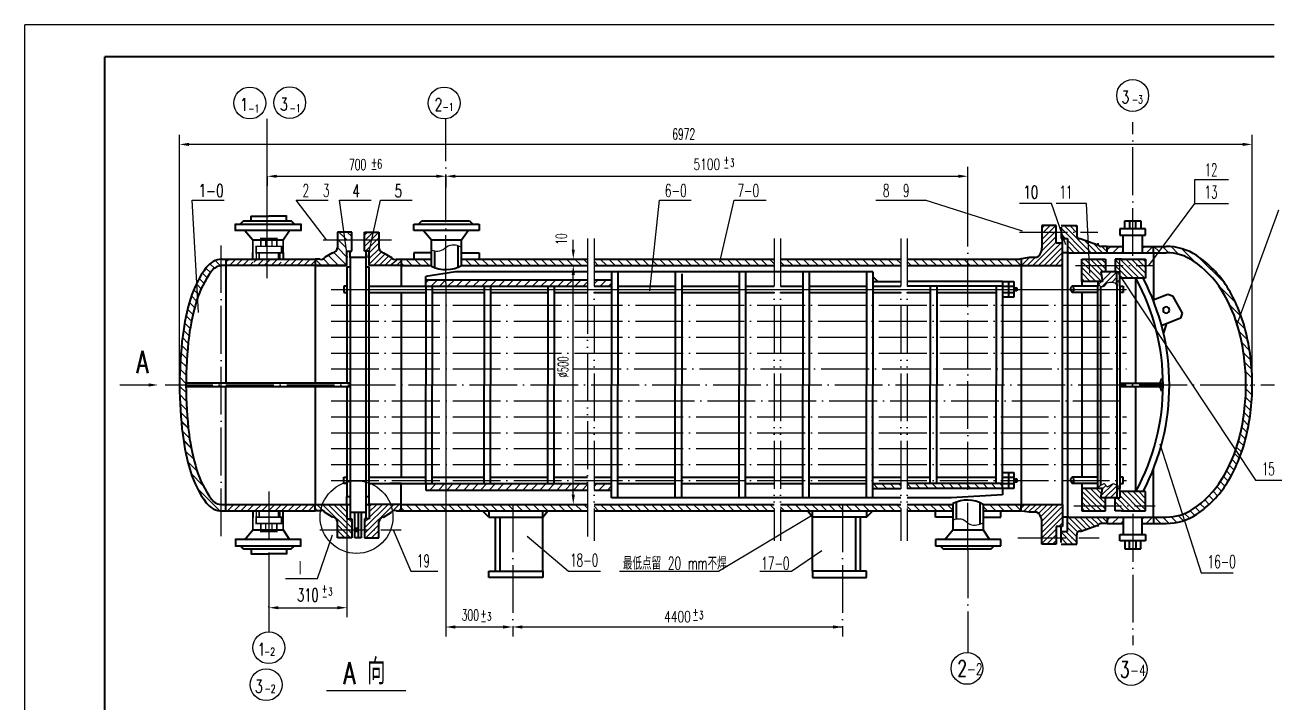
# Model space of a CAD drawing. Extents: x 0 to 2425, y 6 to 1194.
# Drawn here: x 0 to 391.8, y 213.4 to 426 of the extents above; entities that cross this region are included whole.
import ezdxf
from ezdxf.enums import TextEntityAlignment as Align

# ---------------------------------------------------------------- set-up
doc = ezdxf.new("R2010")
doc.units = 0
doc.header["$MEASUREMENT"] = 0
doc.linetypes.add('SDHS', pattern=[21, 15, -2, 0, -2, 0, -2])
doc.linetypes.add('ZHXS', pattern=[19, 15, -2, 0, -2])
doc.layers.get('0').update_dxf_attribs({"linetype": 'CONTINUOUS'})
for name, color, linetype in [('1', 7, 'ZHXS'), ('2', 7, 'SDHS'), ('FRAME', 1, 'CONTINUOUS')]:
    doc.layers.add(name, color=color, linetype=linetype)
doc.styles.add('HZ', font='txt', dxfattribs={"width": 0.65, "bigfont": 'hztxt'})
doc.styles.add('HZ1', font='txt', dxfattribs={"width": 0.6, "bigfont": 'hztxt'})

# ---------------------------------------------------------------- blocks, each defined once
blk = doc.blocks.new('*X0')
at = {"color": 0}
for p, q in [((85, 143.34), (94.16, 152.5)), ((85, 145.1), (92.4, 152.5)), ((86.5, 148.37), (90.63, 152.5)), ((86.5, 150.14), (88.86, 152.5)), ((86.5, 151.91), (87.09, 152.5)), ((93.33, 149.9), (93.62, 150.18)), ((93.82, 150.38), (95.93, 152.5)), ((95.7, 150.5), (96.5, 151.3)), ((85, 146.87), (86.13, 148)), ((85.43, 142), (89.5, 146.07)), ((87.2, 142), (89.5, 144.3)), ((88.97, 142), (89.5, 142.53))]:
    blk.add_line(p, q, dxfattribs=at)
blk = doc.blocks.new('*X1')
at = {"color": 0}
for p, q in [((85, 235.26), (87.74, 238)), ((85, 237.03), (85.97, 238)), ((85, 233.49), (89.5, 237.99)), ((85.28, 232), (89.5, 236.22)), ((86.5, 231.46), (89.5, 234.46)), ((86.5, 229.69), (89.56, 232.75)), ((86.5, 227.92), (90.32, 231.74)), ((87.85, 227.5), (91.53, 231.18)), ((89.61, 227.5), (92.63, 230.52)), ((91.38, 227.5), (93.65, 229.77))]:
    blk.add_line(p, q, dxfattribs=at)
blk = doc.blocks.new('*X2')
at = {"color": 0}
for p, q in [((315, 157.67), (316, 158.67)), ((316.13, 155.26), (319.73, 158.87)), ((316.48, 157.38), (317.55, 158.45)), ((317.13, 154.5), (321.09, 158.46)), ((318.9, 154.5), (321, 156.6)), ((320.67, 154.5), (321, 154.83))]:
    blk.add_line(p, q, dxfattribs=at)
blk = doc.blocks.new('*X3')
at = {"color": 0}
for p, q in [((291, 151.35), (292.15, 152.5)), ((291.72, 150.3), (293.92, 152.5)), ((293.23, 150.04), (295.69, 152.5)), ((294.96, 150), (297.46, 152.5)), ((296.4, 149.67), (299.22, 152.5)), ((297.16, 148.67), (300.99, 152.5)), ((297.49, 147.23), (302.76, 152.5)), ((297.5, 145.47), (304, 151.97)), ((297.5, 143.7), (304, 150.2)), ((297.5, 141.94), (304, 148.44)), ((302.83, 145.5), (304, 146.67)), ((297.5, 140.17), (302, 144.67)), ((299.1, 140), (302, 142.9)), ((300.87, 140), (302, 141.13))]:
    blk.add_line(p, q, dxfattribs=at)
blk = doc.blocks.new('*X4')
at = {"color": 0}
for p, q in [((311.2, 231.5), (303.5, 239.2)), ((312.97, 231.5), (304.47, 240)), ((308.5, 237.74), (306.24, 240)), ((308.5, 239.51), (308.01, 240)), ((304.94, 236), (303.5, 237.44)), ((309.44, 231.5), (305.5, 235.44)), ((314.74, 231.5), (310.66, 235.58)), ((307.67, 231.5), (305.5, 233.67)), ((305.9, 231.5), (305.5, 231.9)), ((316.51, 231.5), (313.44, 234.57)), ((318, 231.78), (316.28, 233.5))]:
    blk.add_line(p, q, dxfattribs=at)
blk = doc.blocks.new('*X5')
at = {"color": 0}
for p, q in [((297.5, 235.63), (301.87, 240)), ((297.5, 237.4), (300.1, 240)), ((297.5, 239.16), (298.34, 240)), ((297.37, 231.96), (302, 236.59)), ((297.5, 233.86), (302, 238.36)), ((294.68, 227.5), (302, 234.82)), ((296.44, 227.5), (303.44, 234.5)), ((298.21, 227.5), (304, 233.29)), ((299.98, 227.5), (304, 231.52)), ((291, 229.13), (291.55, 229.67)), ((291.14, 227.5), (293.64, 230)), ((292.91, 227.5), (295.41, 230)), ((301.75, 227.5), (304, 229.75)), ((303.51, 227.5), (304, 227.99))]:
    blk.add_line(p, q, dxfattribs=at)
blk = doc.blocks.new('*X8')
at = {"color": 0}
for p, q in [((298.06, 280), (296.56, 281.5)), ((300.71, 280), (299.21, 281.5)), ((303.36, 280), (301.86, 281.5)), ((305.22, 280.8), (304.51, 281.5)), ((308.67, 280), (307.22, 281.45)), ((311.32, 280), (309.82, 281.5)), ((313.97, 280), (312.47, 281.5)), ((316.62, 280), (315.12, 281.5)), ((319.27, 280), (317.77, 281.5)), ((321.92, 280), (320.42, 281.5)), ((324.58, 280), (323.08, 281.5)), ((327.23, 280), (325.73, 281.5)), ((329.88, 280), (328.38, 281.5)), ((332.53, 280), (331.03, 281.5)), ((335.18, 280), (333.68, 281.5)), ((337.15, 280.68), (336.33, 281.5))]:
    blk.add_line(p, q, dxfattribs=at)
blk = doc.blocks.new('*X9')
at = {"color": 0}
for p, q in [((156.25, 344.52), (157.23, 345.5)), ((157.88, 343.5), (159.88, 345.5)), ((160.54, 343.5), (162.54, 345.5)), ((163.19, 343.5), (165.19, 345.5)), ((165.84, 343.5), (167.84, 345.5)), ((168.49, 343.5), (170.49, 345.5)), ((171.14, 343.5), (173.14, 345.5)), ((173.79, 343.5), (175.79, 345.5)), ((176.45, 343.5), (178.45, 345.5)), ((179.1, 343.5), (181.1, 345.5)), ((181.75, 343.5), (183.75, 345.5)), ((184.4, 343.5), (186.4, 345.5)), ((187.05, 343.5), (189.05, 345.5)), ((189.7, 343.5), (191.7, 345.5)), ((192.36, 343.5), (194.36, 345.5)), ((195.01, 343.5), (197.01, 345.5)), ((197.66, 343.5), (199.66, 345.5)), ((200.31, 343.5), (202.31, 345.5)), ((202.96, 343.5), (204.96, 345.5)), ((205.61, 343.5), (207, 344.89)), ((209, 344.23), (210.27, 345.5)), ((210.92, 343.5), (212.92, 345.5)), ((213.57, 343.5), (214.5, 344.43)), ((156.25, 280.88), (156.87, 281.5)), ((157.52, 279.5), (159.52, 281.5)), ((160.18, 279.5), (162.18, 281.5)), ((162.83, 279.5), (164.83, 281.5)), ((165.48, 279.5), (167.48, 281.5)), ((168.13, 279.5), (170.13, 281.5)), ((170.78, 279.5), (172.78, 281.5)), ((173.43, 279.5), (175.43, 281.5)), ((176.09, 279.5), (178.09, 281.5)), ((178.74, 279.5), (180.74, 281.5)), ((181.39, 279.5), (183.39, 281.5)), ((184.04, 279.5), (186.04, 281.5)), ((186.69, 279.5), (188.69, 281.5)), ((189.34, 279.5), (191.34, 281.5)), ((192, 279.5), (194, 281.5)), ((194.65, 279.5), (196.65, 281.5)), ((197.3, 279.5), (199.3, 281.5)), ((199.95, 279.5), (201.95, 281.5)), ((202.6, 279.5), (204.6, 281.5)), ((205.25, 279.5), (207, 281.25)), ((209, 280.59), (209.91, 281.5)), ((210.56, 279.5), (212.56, 281.5)), ((213.21, 279.5), (214.5, 280.79))]:
    blk.add_line(p, q, dxfattribs=at)
blk = doc.blocks.new('*X19')
at = {"color": 0}
for p, q in [((98.28, 352.5), (98, 352.78)), ((100.29, 353.14), (98.43, 355)), ((100.93, 352.5), (100.29, 353.14)), ((102.5, 353.58), (101.08, 355)), ((101, 347.13), (98, 350.13)), ((100.73, 350.05), (98.28, 352.5)), ((59.43, 343.62), (58, 345.05)), ((61.32, 344.38), (59.69, 346.01)), ((93.02, 344.5), (91.02, 346.5)), ((95.67, 344.5), (93.61, 346.56)), ((98.33, 344.5), (95.2, 347.63)), ((100.98, 344.5), (96.88, 348.6)), ((57.1, 340.65), (55.65, 342.1)), ((58.16, 342.24), (56.72, 343.68)), ((53.98, 338.47), (53.75, 338.69)), ((55.26, 337.19), (53.98, 338.47)), ((56.13, 338.96), (54.66, 340.44)), ((53.81, 333.33), (52.22, 334.92)), ((54.14, 335.66), (52.94, 336.86)), ((54.48, 335.31), (54.14, 335.66)), ((52.69, 329.15), (51.03, 330.8)), ((53.22, 331.27), (51.6, 332.89)), ((51.81, 324.72), (50.09, 326.45)), ((52.22, 326.97), (50.53, 328.66)), ((51.2, 320.03), (49.39, 321.84)), ((51.48, 322.4), (49.71, 324.18)), ((50.97, 317.61), (49.13, 319.45)), ((50.63, 312.64), (48.73, 314.54)), ((50.78, 315.15), (48.91, 317.02)), ((50.54, 310.08), (48.6, 312.02)), ((50.5, 307.47), (48.53, 309.45)), ((51.24, 293.48), (49, 295.71)), ((52.14, 287.27), (49.7, 289.71))]:
    blk.add_line(p, q, dxfattribs=at)
blk = doc.blocks.new('*X20')
at = {"color": 0}
for p, q in [((63, 351.5), (64, 352.5)), ((64.12, 350.5), (66.12, 352.5)), ((66.24, 350.5), (68.24, 352.5)), ((68.36, 350.5), (70.36, 352.5)), ((70.49, 350.5), (71.5, 351.51))]:
    blk.add_line(p, q, dxfattribs=at)

msp = doc.modelspace()

# ---------------------------------------------------------------- hatches: boundary and pattern name
h = msp.add_hatch()
h.set_pattern_fill('ANSI31', color=256, scale=15, style=0)
h.paths.add_polyline_path([(344.5, 356.5), (339.5, 356.5), (339.5, 354.5), (344.5, 354.5)])
h.paths.add_polyline_path([(354, 356.5), (350.5, 356.5), (350.5, 354.5), (354, 354.5)])
h = msp.add_hatch()
h.set_pattern_fill('ANSI31', color=256, scale=15, angle=90, style=0)
h.paths.add_polyline_path([(356.96154, 356.5), (354, 356.5), (354, 354.5), (355.47436, 354.5)])
h = msp.add_hatch()
h.set_pattern_fill('ANSI31', color=256, scale=15, angle=90, style=0)
h.paths.add_polyline_path([(127.48223, 352.5), (118, 352.5), (118, 350.5), (127.48223, 350.5)])
h.paths.add_polyline_path([(176.5, 352.5), (136.98223, 352.5), (136.98223, 350.5), (176.5, 350.5)])
h = msp.add_hatch()
h.set_pattern_fill('ANSI31', color=256, scale=15, angle=90, style=0)
h.paths.add_polyline_path([(197.05263, 352.5), (178.5, 352.5), (178.5, 350.5), (196.84211, 350.5)])
h = msp.add_hatch()
h.set_pattern_fill('ANSI31', color=256, scale=15, angle=90, style=0)
h.paths.add_polyline_path([(197.05263, 352.5), (196.84211, 350.5), (235, 350.5), (235, 352.5)])
h = msp.add_hatch()
h.set_pattern_fill('ANSI31', color=256, scale=15, angle=90, style=0)
h.paths.add_polyline_path([(274.71802, 352.5), (237, 352.5), (237, 350.5), (274.71802, 350.5)])
h = msp.add_hatch()
h.set_pattern_fill('ANSI31', color=256, scale=15, angle=90, style=0)
h.paths.add_polyline_path([(295.75, 352.5), (276.71802, 352.5), (276.71802, 350.5), (295.75, 350.5)])
h = msp.add_hatch()
h.set_pattern_fill('ANSI31', color=256, scale=15, angle=90, style=0)
h.paths.add_polyline_path([(312.5, 352.58333), (312, 352.5), (295.75, 352.5), (295.75, 350.5), (312.5, 350.5)])
h = msp.add_hatch()
h.set_pattern_fill('ANSI31', color=256, scale=15, angle=90, style=0)
h.paths.add_polyline_path([(377.09188, 282.24086, 0.047620313), (381.14644, 290.41778), (379.77405, 292.4925, -0.055507258), (375.3926, 283.29558, -0.107114655), (366.46029, 274.06373, -0.061885998), (363.10063, 272.37882), (363.71214, 270.47373, 0.062778368), (367.57047, 272.40015, 0.107114655)])
h.paths.add_polyline_path([(385, 313), (383, 313, -0.062995123), (380.86316, 296.10692, -0.020513963), (379.77405, 292.4925), (381.14644, 290.41778, 0.028384696), (382.80016, 295.60892, 0.062995123)])
h = msp.add_hatch()
h.set_pattern_fill('ANSI31', color=256, scale=15, angle=90, style=0)
h.paths.add_polyline_path([(132, 275.5), (118, 275.5), (118, 273.5), (132, 273.5)])
h.paths.add_polyline_path([(153, 275.5), (132, 275.5), (132, 273.5), (153, 273.5)])
h.paths.add_polyline_path([(176.5, 275.5), (153, 275.5), (153, 273.5), (176.5, 273.5)])
h = msp.add_hatch()
h.set_pattern_fill('ANSI31', color=256, scale=15, angle=90, style=0)
h.paths.add_polyline_path([(235, 275.5), (221, 275.5), (178.5, 275.5), (178.5, 273.5), (221, 273.5), (235, 273.5)])
h = msp.add_hatch()
h.set_pattern_fill('ANSI31', color=256, scale=15, angle=90, style=0)
h.paths.add_polyline_path([(256.5, 275.5), (237, 275.5), (237, 273.5), (256.5, 273.5)])
h.paths.add_polyline_path([(274.71802, 275.5), (256.5, 275.5), (256.5, 273.5), (274.71802, 273.5)])
h = msp.add_hatch()
h.set_pattern_fill('ANSI31', color=256, scale=15, angle=90, style=0)
h.paths.add_polyline_path([(291.07743, 275.5), (276.71802, 275.5), (276.71802, 273.5), (291.07743, 273.5)])
h.paths.add_polyline_path([(312.5, 275.5), (300.57743, 275.5), (300.57743, 273.5), (312.5, 273.5)])
h = msp.add_hatch()
h.set_pattern_fill('ANSI31', color=256, scale=15, style=0)
h.paths.add_polyline_path([(344.5, 271.5), (339.5, 271.5), (339.5, 269.5), (344.5, 269.5)])
h.paths.add_polyline_path([(354, 271.5), (350.5, 271.5), (350.5, 269.5), (354, 269.5)])
h = msp.add_hatch()
h.set_pattern_fill('ANSI31', color=256, scale=15, angle=90, style=0)
h.paths.add_polyline_path([(363.71214, 270.47373), (363.10063, 272.37882, -0.085518249), (358, 271.5), (354, 271.5), (354, 269.5), (358, 269.5, 0.0846229)])

# ---------------------------------------------------------------- linework, layer by layer
for p, q in [((0, 6), (0, 426)), ((391.8173, 426), (0, 426)), ((76, 346.5), (76, 396.5)), ((48.5, 382), (48.5, 391.5)), ((382, 388.5), (51.5, 388.5)), ((385, 349.5), (385, 391.5)), ((48.5, 313), (48.5, 382)), ((295.75, 365.5), (295.75, 381.5)), ((76, 378.5), (76, 375.5)), ((79, 378.5), (129, 378.5)), ((132, 379), (132, 375.5)), ((132, 378.5), (132, 375.5)), ((132, 378), (132, 375)), ((135, 378.5), (292.75, 378.5)), ((367, 370), (367, 377.5)), ((367, 377.5), (377.5, 377.5)), ((54.47416, 335.71642), (52.46634, 371)), ((52.46634, 371), (62.46634, 371)), ((94.63055, 358.5), (85.09341, 371)), ((85.09341, 371), (95.09341, 371)), ((101.15597, 353), (98.63055, 371)), ((98.63055, 371), (108.63055, 371)), ((107.5, 353), (111.5, 371)), ((111.5, 371), (121.5, 371)), ((196, 342.5), (199, 371)), ((199, 371), (209, 371)), ((218, 351.5), (222.5, 371)), ((222.5, 371), (232.5, 371)), ((266.88036, 371), (282.48994, 371)), ((312.92812, 361.25), (282.41454, 371)), ((322, 370), (312, 370)), ((326.5, 357), (322, 370)), ((333, 370), (323.5, 370)), ((334, 348.12775), (333, 370)), ((352.5, 350.5), (367, 370)), ((367, 370), (377.5, 370)), ((380.31811, 332.41839), (393.31811, 367.95166)), ((93.5, 358.5), (115, 358.5)), ((172, 355.5), (172, 358.5)), ((358.81582, 354.47815), (356.79397, 356.5)), ((361.97239, 353.97323), (359.51205, 356.43357)), ((367.09945, 351.49782), (362.77033, 355.82693)), ((376.35247, 344.89644), (367.81147, 353.43744)), ((114.5, 350.5), (117, 352.5)), ((116.5, 350.5), (118, 352)), ((173, 350.5), (169, 350.5)), ((172, 352.5), (175, 352.5)), ((172, 350.5), (175, 350.5)), ((331.5, 352.5), (331.5, 345.5)), ((343.5, 346.5), (343.5, 352.5)), ((351.5, 352.5), (351.5, 346.5)), ((385, 313), (385, 349.5)), ((132, 345), (132, 234)), ((172, 278.5), (172, 347.5)), ((176.5, 346), (176.5, 344)), ((178.5, 346), (178.5, 344)), ((274.71802, 345.5), (274.71802, 344)), ((276.71802, 345.5), (276.71802, 344)), ((338, 345.5), (337.5, 348.5)), ((338, 345.5), (337.5, 348.5)), ((342.5, 348.5), (342.5, 344.5)), ((342.97233, 348.12775), (385.97302, 283.12115)), ((96, 343), (345.5, 343)), ((125.74939, 344), (176.5, 344)), ((379.76488, 338.83239), (374.41285, 344.18442)), ((381.59978, 334.34583), (377.94676, 337.99886)), ((382.76432, 330.52965), (379.76745, 333.52651)), ((383.56703, 327.07528), (380.90233, 329.73999)), ((384.15423, 323.83644), (381.68179, 326.30887)), ((384.56613, 320.77288), (382.24487, 323.09415)), ((384.83096, 317.85641), (382.63216, 320.0552)), ((384.96943, 315.06629), (382.87212, 317.16359)), ((29.73505, 312.98195), (38.75536, 312.98195)), ((356, 294.5), (369, 254)), ((385.97302, 283.12115), (395.97302, 283.12115)), ((176.5, 282), (125.5, 282)), ((176.5, 282), (176.5, 280)), ((178.5, 282), (178.5, 280)), ((184, 282), (184, 280)), ((274.71802, 282), (274.71802, 280.5)), ((276.71802, 282), (276.71802, 280.5)), ((306.64998, 282), (306.64998, 280.5)), ((331.5, 273.5), (331.5, 280.5)), ((336.5, 281), (338.5, 282)), ((338.5, 282), (339.5, 281)), ((339.5, 281), (341.5, 282)), ((341.5, 282), (343.5, 281)), ((351.5, 279.5), (351.5, 273.5)), ((63, 275.5), (63, 273.5)), ((91, 273.5), (91, 275.5)), ((91, 275.5), (101, 275.5)), ((91, 273.5), (91, 275.5)), ((91, 273.5), (91, 275.5)), ((101, 275.2747), (101, 240.05082)), ((172, 275.5), (175, 275.5)), ((337.5, 277.5), (342.5, 277.5)), ((337.5, 277.5), (339, 277.5)), ((339, 277.5), (339, 273.5)), ((217.57042, 254.5), (246.72291, 272.04547)), ((115.5, 267.5), (121, 254.5)), ((91.76799, 252.22735), (96.43932, 265.88201)), ((157.5, 265.5), (170.5, 254.5)), ((76.5, 260), (76.5, 235.77611)), ((240.5, 254.5), (250, 261)), ((81.76799, 252.22735), (91.76799, 252.22735)), ((121, 254.5), (129.5, 254.5)), ((170.5, 254.5), (180.5, 254.5)), ((186.48831, 254.5), (217.57042, 254.5)), ((230.5, 254.5), (240.5, 254.5)), ((369, 254), (379, 254)), ((79.5, 243.05082), (98, 243.05082)), ((135, 237), (150, 237)), ((153, 237), (153, 234)), ((153, 237), (153, 234)), ((156, 237), (256.5, 237)), ((256.5, 237), (256.5, 234))]:
    msp.add_line(p, q)
at = {"color": 0}
for p, q in [((81.09232, 350.5), (83.09232, 352.5)), ((83.21364, 350.5), (85.21364, 352.5)), ((85.33496, 350.5), (87.33496, 352.5)), ((87.45628, 350.5), (89.45628, 352.5)), ((89.5776, 350.5), (91, 351.9224)), ((337.46622, 345.7027), (331.5, 351.66892)), ((335.90115, 345.5), (331.5, 349.90115)), ((337.71266, 347.22403), (332.43669, 352.5)), ((338.20445, 348.5), (334.20445, 352.5)), ((339, 349.47222), (335.97222, 352.5)), ((339, 351.23999), (337.73999, 352.5)), ((347.77552, 346.5), (342, 352.27552)), ((346.00776, 346.5), (342, 350.50776)), ((349.54329, 346.5), (343.54329, 352.5)), ((351.31106, 346.5), (345.31106, 352.5)), ((351.5, 348.07882), (347.07882, 352.5)), ((351.5, 349.84659), (348.84659, 352.5)), ((351.5, 351.61436), (350.61436, 352.5)), ((334.13339, 345.5), (331.5, 348.13339)), ((332.36562, 345.5), (331.5, 346.36562)), ((336.7359, 344.54425), (340.69165, 348.5)), ((336.9611, 344.76945), (337.69165, 345.5)), ((337.85794, 343.89853), (342.45942, 348.5)), ((341.00861, 345.28143), (342.5, 346.77282)), ((342.23971, 344.74476), (342.5, 345.00505)), ((344.23999, 346.5), (343.5, 347.23999)), ((50.52139, 310.62715), (48.5003, 312.64824)), ((50.60274, 307.89415), (48.53503, 309.96186)), ((50.74908, 305.09616), (48.63027, 307.21496)), ((50.96554, 302.22805), (48.79048, 304.40311)), ((51.25809, 299.28385), (49.02076, 301.52118)), ((51.64041, 296.24988), (49.32707, 298.56321)), ((52.18561, 293.05303), (49.72863, 295.51001)), ((52.94573, 289.64126), (50.29831, 292.28867)), ((53.98484, 285.95049), (51.08198, 288.85336)), ((55.83845, 281.44523), (52.14604, 285.13765)), ((61.16603, 273.466), (54.01715, 280.61488)), ((337.69048, 273.5), (331.5, 279.69048)), ((339, 273.95824), (332.45824, 280.5)), ((339, 275.72601), (334.22601, 280.5)), ((337.7134, 278.78038), (335.99378, 280.5)), ((348.29708, 273.5), (343.5, 278.29708)), ((350.06484, 273.5), (344.06484, 279.5)), ((351.5, 273.83261), (345.83261, 279.5)), ((351.5, 275.60038), (347.60038, 279.5)), ((351.5, 277.36815), (349.36815, 279.5)), ((63, 275.13203), (63.36797, 275.5)), ((63.48929, 273.5), (65.48929, 275.5)), ((65.61061, 273.5), (67.61061, 275.5)), ((67.73193, 273.5), (69.73193, 275.5)), ((69.85325, 273.5), (71.5, 275.14675)), ((72.1475, 273.5), (74.1475, 275.5)), ((74.26882, 273.5), (76.26882, 275.5)), ((76.39014, 273.5), (78.39014, 275.5)), ((78.51146, 273.5), (80.51146, 275.5)), ((80.45985, 273.5), (82.45985, 275.5)), ((82.58117, 273.5), (84.58117, 275.5)), ((84.70249, 273.5), (86.70249, 275.5)), ((86.82381, 273.5), (88.82381, 275.5)), ((88.94513, 273.5), (90.94513, 275.5)), ((335.92271, 273.5), (331.5, 277.92271)), ((334.15494, 273.5), (331.5, 276.15494)), ((332.38717, 273.5), (331.5, 274.38717)), ((339, 277.49378), (338.99378, 277.5)), ((344.76154, 273.5), (342, 276.26154)), ((346.52931, 273.5), (342.52931, 277.5)), ((331.59848, 267.21763), (327.31611, 271.5)), ((332.89484, 267.68903), (329.08387, 271.5)), ((334.1912, 268.16044), (330.85164, 271.5)), ((335.48757, 268.63184), (332.61941, 271.5)), ((336.73873, 269.14844), (334.38717, 271.5)), ((338.15494, 269.5), (336.15494, 271.5)), ((339.5, 269.92271), (337.92271, 271.5)), ((328.74504, 263), (325, 266.74504)), ((330, 263.51281), (326.51281, 267)), ((330.21568, 266.83266), (327, 270.04834)), ((330, 265.28057), (327, 268.28057)), ((326.97727, 263), (325, 264.97727))]:
    msp.add_line(p, q, dxfattribs=at)
for points in [[(127.48223, 355.46449, 0.013502435), (127.77717, 355.32855, 0.108651217), (129.5, 355, 0.192836197), (131.70706, 355.95666, -0.183511512), (134, 357, -0.106097572), (135.98148, 356.70586, -0.042185257), (136.98223, 356.23094)], [(336.5, 345, 0.198912367), (337.32878, 344.04441, 0.21615011), (338.5, 344, 0.184646572), (338.97198, 344.44238, -0.153976603), (339.5, 345, -0.169664142), (341.07296, 345.27159, -0.166781898), (342.5, 344.5)], [(291.07743, 270.53551, -0.013502435), (291.37237, 270.67145, -0.108651217), (293.0952, 271, -0.192836197), (295.30226, 270.04334, 0.183511512), (297.5952, 269, 0.106097572), (299.57668, 269.29414, 0.042185257), (300.57743, 269.76906)]]:
    msp.add_lwpolyline(points, format="xyb")
at = {"const_width": 0.5}
msp.add_lwpolyline([(94.5, 217), (119.5, 217)], dxfattribs=at)
for centre, radius in [((347.47916, 403.86439), 5), ((70.528, 401.5), 5), ((83.03847, 401.61909), 5), ((131.5, 401.5), 5), ((104, 271.5), 11.41271), ((76.5, 230.5), 5), ((295.5, 224), 5), ((346.97877, 223.65323), 5), ((75.65942, 218.88134), 5)]:
    msp.add_circle(centre, radius)
for points in [[(51.5, 388), (51.5, 389), (48.5, 388.5)], [(382, 388), (382, 389), (385, 388.5)], [(79, 378), (79, 379), (76, 378.5)], [(129, 378), (129, 379), (132, 378.5)], [(135, 378), (135, 379), (132, 378.5)], [(292.75, 378), (292.75, 379), (295.75, 378.5)], [(172.5, 355.5), (171.5, 355.5), (172, 352.5)], [(172.5, 347.5), (171.5, 347.5), (172, 350.5)], [(172.5, 347.5), (171.5, 347.5), (172, 350.5)], [(38.78102, 312.48195), (38.78102, 313.48195), (41.78102, 312.98195)], [(172.5, 278.5), (171.5, 278.5), (172, 275.5)], [(79.5, 243.55082), (79.5, 242.55082), (76.5, 243.05082)], [(98, 243.55082), (98, 242.55082), (101, 243.05082)], [(135, 236.5), (135, 237.5), (132, 237)], [(150, 236.5), (150, 237.5), (153, 237)], [(156, 236.5), (156, 237.5), (153, 237)], [(253.5, 236.5), (253.5, 237.5), (256.5, 237)]]:
    msp.add_solid(points)
at = {"layer": '1'}
for p, q in [((132, 345), (132, 396.52506)), ((347.5, 353.5), (347.5, 395.50723)), ((295.75, 261), (295.75, 366.5)), ((312, 361), (336.5, 361)), ((61.5, 265.5), (61.5, 356.77296)), ((329.5, 350.5), (354, 350.5)), ((96, 338), (345.5, 338)), ((96, 333), (345.5, 333)), ((96, 328), (345.5, 328)), ((96, 323), (345.5, 323)), ((96, 318), (166, 318)), ((172, 318), (196, 318)), ((192.5, 318), (345.5, 318)), ((43.92881, 313), (391.9713, 313)), ((96, 308), (196, 308)), ((195, 308), (345.5, 308)), ((96, 303), (345.5, 303)), ((96, 298), (345.5, 298)), ((96, 293), (345.5, 293)), ((96, 288), (345.5, 288)), ((96, 283), (345.5, 283)), ((76.5, 279.5), (76.5, 235.5)), ((153, 275.5), (153, 234)), ((256.5, 275.5), (256.5, 234)), ((329, 275), (354.5, 275)), ((347.5, 272.5), (347.5, 231.33315)), ((92.5, 267.5), (118, 267.5)), ((311.5, 265), (337, 265)), ((295.75, 261), (295.75, 228.99375))]:
    msp.add_line(p, q, dxfattribs=at)
at = {"layer": '2'}
for p, q in [((176.5, 359), (176.5, 344)), ((178.5, 359), (178.5, 264)), ((235, 359), (235, 264)), ((237, 359), (237, 264)), ((274.71802, 359), (274.71802, 264)), ((276.71802, 359), (276.71802, 264)), ((176.5, 344), (176.5, 264))]:
    msp.add_line(p, q, dxfattribs=at)
at = {"layer": 'FRAME', "lineweight": 40}
for p, q in [((25, 16), (25, 416)), ((391.8173, 416), (25, 416)), ((67.5, 363.5), (68.5, 364.5)), ((68.5, 364.5), (83.5, 364.5)), ((71, 366), (76.5, 366)), ((71, 364.5), (71, 366)), ((82, 366), (76.5, 366)), ((82, 364.5), (82, 366)), ((83.5, 364.5), (84.5, 363.5)), ((123.48223, 363.5), (124.48223, 364.5)), ((124.48223, 364.5), (139.48223, 364.5)), ((139.48223, 364.5), (140.48223, 363.5)), ((345, 362), (345, 364.5)), ((345, 364.5), (350, 364.5)), ((346.5, 364.5), (346.5, 362)), ((348.5, 362), (348.5, 364.5)), ((350, 364.5), (350, 362)), ((66, 363.5), (86.5, 363.5)), ((66, 361.5), (66, 363.5)), ((69, 361.5), (66, 361.5)), ((83, 361.5), (69, 361.5)), ((69, 361.5), (71.5, 358.5)), ((81, 358.5), (83, 361.5)), ((86.5, 361.5), (82.5, 361.5)), ((86.5, 363.5), (86.5, 361.5)), ((102.5, 361), (98, 361)), ((98, 361), (98, 356)), ((102.5, 355), (102.5, 361)), ((106.5, 355), (106.5, 361)), ((106.5, 361), (111, 361)), ((111, 361), (111, 356)), ((121.98223, 361.5), (121.98223, 363.5)), ((121.98223, 363.5), (142.48223, 363.5)), ((124.98223, 361.5), (121.98223, 361.5)), ((138.98223, 361.5), (124.98223, 361.5)), ((124.98223, 361.5), (127.48223, 358.5)), ((136.98223, 358.5), (138.98223, 361.5)), ((142.48223, 361.5), (138.48223, 361.5)), ((142.48223, 363.5), (142.48223, 361.5)), ((323.5, 363), (319, 363)), ((319, 363), (319, 356)), ((323.5, 357.5), (323.5, 363)), ((325, 363), (330, 363)), ((325, 362.5), (325, 359)), ((330, 363), (330, 360)), ((351.5, 362), (343.5, 362)), ((343.5, 362), (343.5, 360)), ((351.5, 360), (351.5, 362)), ((71.5, 358.5), (81, 358.5)), ((127.48223, 350.25727), (127.48223, 358.5)), ((127.48223, 358.5), (136.98223, 358.5)), ((135.90974, 349.97457), (135.90974, 356.73211)), ((136.98223, 350.5081), (136.98223, 358.5)), ((136.98223, 358.5), (136.98223, 358.5)), ((325.5, 357.5), (323.5, 357.5)), ((325, 359), (327, 359)), ((325.5, 357.5), (325.5, 359)), ((325.5, 350.5), (325.5, 357.5)), ((327, 359), (327, 354.5)), ((331, 359), (336.5, 357)), ((343.5, 360), (344.5, 360)), ((344.5, 354.5), (344.5, 360)), ((344.5, 360), (350.5, 360)), ((350.5, 360), (350.5, 354.5)), ((350.5, 360), (351.5, 360)), ((71.42443, 352.57793), (71.42443, 354.61138)), ((81.02601, 354.61138), (81.02601, 352.35199)), ((96.5, 354.5), (94, 353)), ((101, 350.5), (101, 355)), ((101, 355), (102.5, 355)), ((102, 353), (102, 355)), ((102, 353), (102, 273)), ((107, 353), (102, 353)), ((108, 355), (106.5, 355)), ((107, 352.5), (107, 355)), ((107, 273), (107, 353)), ((108, 350.5), (108, 355)), ((112.5, 354.5), (115, 353)), ((127.48223, 354.5), (122, 354.5)), ((122, 354.5), (122, 352.5)), ((128.55473, 349.79082), (128.55473, 355.08383)), ((136.98223, 354.5), (142.5, 354.5)), ((142.5, 354.5), (142.5, 352.5)), ((315, 353), (312, 352.5)), ((317.5, 353), (315, 353)), ((327.5, 354.5), (325.5, 354.5)), ((327, 354.5), (327, 288)), ((327, 354.5), (339.5, 354.5)), ((339.5, 356.5), (337.5, 356.5)), ((339.5, 356.5), (344.5, 356.5)), ((339.5, 354.5), (339.5, 356.5)), ((339.5, 354.5), (354, 354.5)), ((350.5, 356.5), (354, 356.5)), ((354, 356.5), (358, 356.5)), ((354, 354.5), (354, 356.5)), ((354, 354.5), (354, 339.41301)), ((354, 354.5), (358, 354.5)), ((61.7764, 352.5), (76, 352.5)), ((91.04367, 350.5), (61.7764, 350.5)), ((63, 352.5), (63, 313.5)), ((76, 352.5), (91, 352.5)), ((91, 352.5), (91, 350.5)), ((92.5, 352.5), (91, 352.5)), ((101, 350.5), (91, 350.5)), ((91, 350.5), (91, 313.5)), ((91, 350.5), (101, 350.5)), ((102, 350), (101, 350)), ((101, 350), (101, 313.5)), ((108, 350), (107, 350)), ((118, 350.5), (108, 350.5)), ((108, 278), (108, 350)), ((116.5, 352.5), (118, 352.5)), ((118, 352.5), (127.48223, 352.5)), ((118, 352.5), (118, 350.5)), ((118, 350.5), (118, 344)), ((118, 350.5), (127.48223, 350.5)), ((136.98223, 352.5), (176.5, 352.5)), ((136.98223, 350.5), (176.5, 350.5)), ((178.5, 352.5), (235, 352.5)), ((178.5, 350.5), (235, 350.5)), ((237, 352.5), (274.71802, 352.5)), ((237, 350.5), (274.71802, 350.5)), ((276.71802, 352.5), (312, 352.5)), ((276.71802, 350.5), (312.5, 350.5)), ((312.5, 352.58333), (312.5, 350.5)), ((312.5, 350.5), (312.5, 343)), ((312.5, 350.5), (325.5, 350.5)), ((325.5, 288), (325.5, 350.5)), ((331.5, 345.5), (331.5, 352.5)), ((331.5, 352.5), (339, 352.5)), ((339, 352.5), (339, 348.5)), ((344, 352.5), (342, 352.5)), ((342, 352.5), (342, 348.5)), ((342, 352.5), (351.5, 352.5)), ((351.5, 352.5), (351.5, 346.5)), ((135, 348.5), (125.74939, 347.03938)), ((125.74939, 346), (125.74939, 347.03938)), ((125.74939, 344), (125.74939, 346)), ((125.74939, 346), (176.5, 346)), ((176.5, 348.5), (135, 348.5)), ((266, 348.5), (178.5, 348.5)), ((178.5, 346), (184, 346)), ((184, 348.5), (184, 313)), ((186, 348.5), (186, 313)), ((204, 348.5), (204, 313)), ((206, 347.84319), (206, 313)), ((224, 348.5), (224, 313)), ((226, 348.5), (226, 313)), ((244, 348.5), (244, 313)), ((246, 348.5), (246, 313)), ((264, 348.5), (264, 313)), ((266, 348.5), (266, 313)), ((266, 347), (267.48967, 345.48589)), ((266, 345.5), (274.71802, 345.5)), ((306.64998, 345.5), (276.71802, 345.5)), ((306.64998, 345.5), (306.64998, 313)), ((306.64998, 345.5), (310.14998, 345.5)), ((308.64998, 340.5), (308.64998, 345.5)), ((310.14998, 345.5), (310.14998, 340.5)), ((331.5, 345.5), (331.5, 344)), ((336.5, 345.5), (331.5, 345.5)), ((338, 345.5), (336.5, 345.5)), ((336.5, 345.5), (336.5, 343.95281)), ((342.5, 348.5), (337.5, 348.5)), ((337.5, 348.5), (338, 345.5)), ((342, 348.5), (343.5, 348.5)), ((342.5, 344.5), (342.5, 348.5)), ((343.5, 345.5), (342.5, 345.5)), ((343.5, 346.5), (343.5, 348.5)), ((351.5, 346.5), (343.5, 346.5)), ((343.5, 345.5), (343.5, 346.5)), ((343.5, 345), (343.5, 345.5)), ((343.5, 344), (343.5, 345)), ((348.5, 313.5), (348.5, 346.5)), ((101, 344), (100, 344)), ((100, 344), (100, 343)), ((100, 343), (100, 342)), ((100, 342), (101, 342)), ((108, 344), (176.5, 344)), ((108, 342), (125.74939, 342)), ((118, 344), (118, 344)), ((118, 344), (118, 344)), ((118, 342), (118, 284)), ((125.74939, 344), (125.74939, 313)), ((127.74939, 344), (127.74939, 313)), ((127.74939, 342), (144, 342)), ((144, 344), (144, 313)), ((146, 344), (146, 313)), ((146, 342), (164, 342)), ((164, 344), (164, 313)), ((166, 344), (166, 313)), ((166, 342), (176.5, 342)), ((178.5, 344), (184, 344)), ((178.5, 342), (184, 342)), ((186, 344), (204, 344)), ((186, 342), (204, 342)), ((206, 344), (224, 344)), ((206, 342), (224, 342)), ((226, 344), (235, 344)), ((226, 342), (235, 342)), ((237, 344), (244, 344)), ((237, 342), (244, 342)), ((246, 344), (264, 344)), ((246, 342), (264, 342)), ((266, 344), (274.71802, 344)), ((266, 342), (274.71802, 342)), ((306.64998, 344), (276.71802, 344)), ((276.71802, 342), (284, 342)), ((284, 344), (284, 313)), ((286, 344), (286, 313)), ((286, 342), (304.64998, 342)), ((304.64998, 344), (304.64998, 313)), ((306.64998, 344), (310.14998, 344)), ((306.64998, 342), (310.14998, 342)), ((310.14998, 343.5), (311.14998, 343.5)), ((311.14998, 342.5), (310.14998, 342.5)), ((311.14998, 343.5), (311.14998, 342.5)), ((312.5, 343), (312.5, 288)), ((328.5, 344), (328, 343.5)), ((328, 343.5), (328, 343)), ((328, 343), (328.5, 342)), ((336.5, 344), (328.5, 344)), ((329, 343.5), (328.5, 344)), ((328.5, 342), (329, 342.5)), ((336.5, 342), (328.5, 342)), ((329, 342.5), (329, 343.5)), ((331.5, 342), (331.5, 288)), ((336.5, 281), (336.5, 344)), ((337.5, 281.5), (337.5, 344)), ((342.5, 344.77867), (342.5, 281.5)), ((343.5, 344), (344.5, 344)), ((343.5, 344), (343.5, 281)), ((344.5, 342), (343.5, 342)), ((344.5, 344), (344.5, 343)), ((344.5, 343), (344.5, 342)), ((353.90215, 339.66086), (358.5, 341.5)), ((358.5, 341.5), (360, 341)), ((360, 341), (363, 335.5)), ((310.14998, 340.5), (306.64998, 340.5)), ((362.5, 334), (356.5, 331.5)), ((363, 335.5), (362.5, 334)), ((358, 332), (357.12222, 329.36667)), ((102, 313.5), (50.56312, 313.5)), ((343.5, 313.5), (357, 313.5)), ((356.5, 315), (356, 313.5)), ((50.50072, 312.5), (102, 312.5)), ((63, 275.5), (63, 312.48318)), ((91, 312.5), (91, 275.5)), ((101, 312.5), (101, 278)), ((125.74939, 282), (125.74939, 313)), ((127.74939, 282), (127.74939, 313)), ((144, 282), (144, 313)), ((146, 282), (146, 313)), ((164, 282), (164, 313)), ((166, 282), (166, 313)), ((184, 277.5), (184, 313)), ((186, 277.5), (186, 313)), ((204, 277.5), (204, 313)), ((206, 277.5), (206, 313)), ((224, 277.5), (224, 313)), ((226, 277.84494), (226, 313)), ((244, 277.5), (244, 313)), ((246, 277.5), (246, 313)), ((264, 277.5), (264, 313)), ((266, 277.5), (266, 313)), ((284, 282), (284, 313)), ((286, 282), (286, 313)), ((304.64998, 282), (304.64998, 313)), ((306.64998, 280.5), (306.64998, 313)), ((343.5, 312.5), (357, 312.5)), ((348.5, 279.5), (348.5, 312.5)), ((356, 312.5), (356.5, 311)), ((312.5, 288), (312.5, 283)), ((325.5, 275.5), (325.5, 288)), ((327, 288), (327, 271.5)), ((331.5, 288), (331.5, 284)), ((354, 271.5), (354, 286.58699)), ((100, 283), (100, 284)), ((100, 284), (101, 284)), ((100, 282), (100, 283)), ((108, 284), (114, 284)), ((114, 284), (125.74939, 284)), ((127.74939, 284), (140, 284)), ((139.5, 284), (144, 284)), ((146, 284), (164, 284)), ((166, 284), (176.5, 284)), ((178.5, 284), (184, 284)), ((186, 284), (204, 284)), ((206, 284), (224, 284)), ((226, 284), (235, 284)), ((237, 284), (244, 284)), ((246, 284), (264, 284)), ((266, 284), (274.71802, 284)), ((276.71802, 284), (284, 284)), ((286, 284), (304.64998, 284)), ((306.64998, 285.5), (310.14998, 285.5)), ((306.64998, 284), (310.14998, 284)), ((308.64998, 280.5), (308.64998, 285.5)), ((310.14998, 285.5), (310.14998, 280.5)), ((310.14998, 283.5), (311.14998, 283.5)), ((311.14998, 282.5), (310.14998, 282.5)), ((311.14998, 283.5), (311.14998, 282.5)), ((312.5, 283), (312.5, 275)), ((328.5, 284), (328, 283.5)), ((328, 283.5), (328, 283)), ((328, 283), (328.5, 282)), ((336.5, 284), (328.5, 284)), ((329, 283.5), (328.5, 284)), ((328.5, 282), (329, 282.5)), ((329, 282.5), (329, 283.5)), ((344.5, 284), (343.5, 284)), ((344.5, 283), (344.5, 284)), ((344.5, 282), (344.5, 283)), ((101, 282), (100, 282)), ((108, 282), (176.5, 282)), ((118, 282), (114.5, 282)), ((114.5, 282), (114.5, 282)), ((118, 275.5), (118, 282)), ((125.74939, 282), (125.74939, 280)), ((125.74939, 280), (176.5, 280)), ((178.5, 282), (184, 282)), ((178.5, 280), (184, 280)), ((186, 282), (204, 282)), ((206, 282), (224, 282)), ((226, 282), (235, 282)), ((237, 282), (244, 282)), ((246, 282), (264, 282)), ((266, 282), (274.71802, 282)), ((266, 280.5), (274.71802, 280.5)), ((306.64998, 282), (276.71802, 282)), ((306.64998, 280.5), (276.71802, 280.5)), ((306.64998, 278.5), (290.5, 277.5)), ((306.64998, 282), (310.14998, 282)), ((306.64998, 280.5), (306.64998, 278.5)), ((310.14998, 280.5), (306.64998, 280.5)), ((336.5, 282), (328.5, 282)), ((331.5, 282), (331.5, 280.5)), ((336.5, 280.5), (331.5, 280.5)), ((331.5, 280.5), (331.5, 273.5)), ((336.5, 280.5), (336.5, 281.5)), ((338, 280.5), (336.5, 280.5)), ((337.5, 277.5), (338, 280.5)), ((342.5, 281.5), (342.5, 277.5)), ((343.5, 280.5), (342.5, 280.5)), ((343.5, 282), (344.5, 282)), ((343.5, 281), (343.5, 280.5)), ((343.5, 279.5), (343.5, 280.5)), ((351.5, 279.5), (343.5, 279.5)), ((343.5, 279.5), (343.5, 277.5)), ((351.5, 273.5), (351.5, 279.5)), ((61.5, 275.5), (76.5, 275.5)), ((63, 273.5), (63, 275.5)), ((76.5, 275.5), (91, 275.5)), ((91, 275.5), (101, 275.5)), ((91, 273.5), (91, 275.5)), ((101, 278), (102, 278)), ((101, 275.5), (101, 278)), ((101, 275.5), (102, 275.5)), ((101, 275.5), (101, 271)), ((107, 278), (108, 278)), ((107, 275.5), (108, 275.5)), ((108, 275), (108, 278)), ((118, 275.5), (108, 275.5)), ((108, 275.5), (108, 271)), ((118, 275.5), (176.5, 275.5)), ((118, 273.5), (118, 275.5)), ((178.5, 275.5), (221, 275.5)), ((266, 277.5), (184, 277.5)), ((221, 275.5), (235, 275.5)), ((237, 275.5), (274.71802, 275.5)), ((274.71802, 277.5), (266, 277.5)), ((290.5, 277.5), (276.71802, 277.5)), ((276.71802, 275.5), (291.07743, 275.5)), ((291.07743, 275.74273), (291.07743, 267.5)), ((292.14993, 276.20918), (292.14993, 270.91617)), ((299.50494, 276.02543), (299.50494, 269.26789)), ((300.57743, 275.5), (312.5, 275.5)), ((300.57743, 275.5), (300.57743, 267.5)), ((312.5, 273.5), (312.5, 275.5)), ((312.5, 275.5), (325.5, 275.5)), ((325.5, 275.5), (325.5, 268.5)), ((342.5, 277.5), (337.5, 277.5)), ((339, 273.5), (339, 277.5)), ((342, 273.5), (342, 277.5)), ((342, 277.5), (343.5, 277.5)), ((61.5, 273.5), (76.5, 273.5)), ((71.42443, 273.42207), (71.42443, 271.38862)), ((76.5, 273.5), (91, 273.5)), ((81.02601, 271.38862), (81.02601, 273.64801)), ((93, 273.5), (91, 273.5)), ((92.5, 273.5), (91, 273.5)), ((96.5, 271.5), (94, 273)), ((101, 271), (102.5, 271)), ((102, 273), (102, 271)), ((102, 273), (107, 273)), ((102.5, 271), (102.5, 265)), ((103.5, 265), (103.5, 273)), ((104.5, 273), (104.5, 265)), ((105.5, 273), (105.5, 265)), ((108, 271), (106.5, 271)), ((106.5, 271), (106.5, 265)), ((107, 271), (107, 273)), ((112.5, 271.5), (115, 273)), ((116.5, 273.5), (118, 273.5)), ((118, 273.5), (176.5, 273.5)), ((145.5, 271.5), (143.5, 273.5)), ((145.5, 273.5), (145.5, 271.5)), ((145.5, 271.5), (162.5, 271.5)), ((147.5, 271.5), (147.5, 254.5)), ((149, 271.5), (149, 254.5)), ((162.5, 271.5), (164, 273.5)), ((162.5, 271.5), (162.5, 273.5)), ((162.5, 254.5), (162.5, 271.5)), ((178.5, 273.5), (221, 273.5)), ((221, 273.5), (235, 273.5)), ((237, 273.5), (274.71802, 273.5)), ((247, 271.5), (245.5, 273.5)), ((247, 271.5), (247, 273.5)), ((264, 271.5), (247, 271.5)), ((247, 254.5), (247, 271.5)), ((260.5, 271.5), (260.5, 254.5)), ((262, 271.5), (262, 254.5)), ((264, 273.5), (264, 271.5)), ((264, 271.5), (266, 273.5)), ((276.71802, 273.5), (291.07743, 273.5)), ((285.5952, 271.5), (285.5952, 273.5)), ((291.07743, 271.5), (285.5952, 271.5)), ((300.57743, 273.5), (312.5, 273.5)), ((300.57743, 271.5), (306.0952, 271.5)), ((306.0952, 271.5), (306.0952, 273.5)), ((315, 273), (312, 273.5)), ((317.5, 273), (315, 273)), ((327.5, 271.5), (325.5, 271.5)), ((327, 267), (327, 271.5)), ((327, 271.5), (339.5, 271.5)), ((331.5, 273.5), (339, 273.5)), ((339.5, 271.5), (354, 271.5)), ((339.5, 271.5), (339.5, 269.5)), ((344, 273.5), (342, 273.5)), ((344, 273.5), (351.5, 273.5)), ((344.5, 271.5), (344.5, 266)), ((350.5, 266), (350.5, 271.5)), ((354, 271.5), (354, 269.5)), ((354, 271.5), (358, 271.5)), ((69, 264.5), (71.5, 267.5)), ((71.5, 267.5), (81, 267.5)), ((81, 267.5), (83, 264.5)), ((98, 265), (98, 270)), ((103.5, 268), (104.48369, 268)), ((104.5, 267), (103.5, 267)), ((111, 265), (111, 270)), ((288.57743, 264.5), (291.07743, 267.5)), ((291.07743, 267.5), (300.57743, 267.5)), ((300.57743, 267.5), (300.57743, 267.5)), ((300.57743, 267.5), (302.57743, 264.5)), ((319, 263), (319, 270)), ((325.5, 268.5), (323.5, 268.5)), ((323.5, 268.5), (323.5, 263)), ((325, 267), (325, 268.5)), ((325, 263.5), (325, 267)), ((325, 267), (327, 267)), ((331, 267), (336.5, 269)), ((339.5, 269.5), (337.5, 269.5)), ((339.5, 269.5), (344.5, 269.5)), ((350.5, 269.5), (354, 269.5)), ((354, 269.5), (358, 269.5)), ((69, 264.5), (66, 264.5)), ((66, 264.5), (66, 262.5)), ((83, 264.5), (69, 264.5)), ((86.5, 264.5), (82.5, 264.5)), ((86.5, 262.5), (86.5, 264.5)), ((102.5, 265), (98, 265)), ((105.5, 265), (103.5, 265)), ((106.5, 265), (111, 265)), ((288.57743, 264.5), (285.57743, 264.5)), ((285.57743, 264.5), (285.57743, 262.5)), ((302.57743, 264.5), (288.57743, 264.5)), ((306.07743, 264.5), (302.07743, 264.5)), ((306.07743, 262.5), (306.07743, 264.5)), ((323.5, 263), (319, 263)), ((325, 263), (330, 263)), ((330, 263), (330, 266)), ((343.5, 264), (343.5, 266)), ((343.5, 266), (344.5, 266)), ((351.5, 264), (343.5, 264)), ((344.5, 266), (350.5, 266)), ((345, 264), (345, 261.5)), ((346.5, 261.5), (346.5, 264)), ((348.5, 264), (348.5, 261.5)), ((350, 261.5), (350, 264)), ((350.5, 266), (351.5, 266)), ((351.5, 266), (351.5, 264)), ((66, 262.5), (86.5, 262.5)), ((67.5, 262.5), (68.5, 261.5)), ((68.5, 261.5), (83.5, 261.5)), ((71, 261.5), (71, 260)), ((71, 260), (76.5, 260)), ((82, 260), (76.5, 260)), ((82, 261.5), (82, 260)), ((83.5, 261.5), (84.5, 262.5)), ((285.57743, 262.5), (306.07743, 262.5)), ((287.07743, 262.5), (288.07743, 261.5)), ((288.07743, 261.5), (303.07743, 261.5)), ((303.07743, 261.5), (304.07743, 262.5)), ((345, 261.5), (350, 261.5)), ((145.5, 252.5), (145.5, 254.5)), ((145.5, 254.5), (162.5, 254.5)), ((162.5, 252.5), (145.5, 252.5)), ((162.5, 254.5), (162.5, 252.5)), ((264, 254.5), (247, 254.5)), ((247, 254.5), (247, 252.5)), ((247, 252.5), (264, 252.5)), ((264, 252.5), (264, 254.5))]:
    msp.add_line(p, q, dxfattribs=at)
at = {"layer": 'FRAME', "lineweight": 40, "const_width": 0.5}
for points in [[(67.5, 363.5), (68.5, 364.5), (83.5, 364.5), (84.5, 363.5)], [(71, 364.5), (71, 366), (76.5, 366)], [(82, 364.5), (82, 366), (76.5, 366)], [(69, 361.5), (66, 361.5), (66, 363.5), (86.5, 363.5), (86.5, 361.5), (82.5, 361.5)], [(71.5, 358.5), (81, 358.5), (81, 358.5), (83, 361.5), (69, 361.5), (71.5, 358.5)], [(71.5, 352.5), (71.5, 358.5)], [(79.5, 354.5), (80.5, 354.5), (80.5, 356.5), (72.5, 356.5), (72.5, 354.5), (73.5, 354.5)], [(74, 356.5), (74, 359), (79, 359), (79, 356.5)], [(75.5, 359), (75.5, 356.5)], [(77.5, 356.5), (77.5, 359)], [(81, 352.5), (81, 358.5)], [(72.5725, 352.5), (72.5725, 356)], [(73.5, 352.5), (73.5, 354.5), (79.5, 354.5), (79.5, 352.5)], [(79.9275, 352.5), (79.9275, 354.5)], [(71.5, 273.5), (71.5, 267.5)], [(79.5, 271.5), (80.5, 271.5), (80.5, 269.5), (72.5, 269.5), (72.5, 271.5), (73.5, 271.5)], [(72.5725, 273.5), (72.5725, 270)], [(73.5, 273.5), (73.5, 271.5), (79.5, 271.5), (79.5, 273.5)], [(79.9275, 273.5), (79.9275, 271.5)], [(81, 273.5), (81, 267.5)], [(71.5, 267.5), (81, 267.5), (81, 267.5), (83, 264.5), (69, 264.5), (71.5, 267.5)], [(74, 269.5), (74, 267), (79, 267), (79, 269.5)], [(75.5, 267), (75.5, 269.5)], [(77.5, 269.5), (77.5, 267)], [(69, 264.5), (66, 264.5), (66, 262.5), (86.5, 262.5), (86.5, 264.5), (82.5, 264.5)], [(67.5, 262.5), (68.5, 261.5), (83.5, 261.5), (84.5, 262.5)], [(71, 261.5), (71, 260), (76.5, 260)], [(82, 261.5), (82, 260), (76.5, 260)]]:
    msp.add_lwpolyline(points, dxfattribs=at)
at = {"layer": 'FRAME', "lineweight": 40}
for centre, radius, start, end in [((330.75, 359.75), 0.79057, 161.5650512, 288.4349488), ((337.5, 357.5), 1, 180, 270), ((93, 353.5), 1.11803, 243.4349488, 333.4349488), ((96.25, 356.25), 1.76777, 278.1301024, 351.8698976), ((112.75, 356.25), 1.76777, 188.1301024, 261.8698976), ((116, 353.5), 1.11803, 206.5650512, 296.5650512), ((316.81897, 354.89655), 1.90517, 275.452622, 331.9275131), ((314.75, 356), 4.25, 331.9275131, 0), ((358, 339.25871), 17.24129, 56.2830707, 90), ((358, 339.25871), 15.24129, 56.2830707, 90), ((349.62702, 326.71199), 32.32529, 31.8274466, 56.2830707), ((83.22628, 330.49529), 32.71423, 143.6938119, 163.0729502), ((62.18774, 345.83405), 6.67863, 93.5311013, 142.8704674), ((62.17029, 345.87891), 4.63785, 94.8719587, 142.827154), ((132, 359.17858), 10, 243.1422696, 299.882526), ((349.62702, 326.71199), 30.32529, 31.8274466, 56.2830707), ((83.22628, 330.49529), 30.71423, 143.6938119, 163.0729502), ((286.73529, 313), 70.26471, 331.5254391, 28.4745609), ((286.73529, 313), 72.26471, 332.3820619, 27.6179381), ((336.28881, 318.4331), 46.02394, 14.4183663, 31.8274466), ((336.28881, 318.4331), 48.02394, 14.4183663, 31.8274466), ((117.93852, 319.93101), 68.99844, 163.0729502, 172.8151168), ((117.93852, 319.93101), 66.99844, 163.0729502, 172.8151168), ((358, 336.5), 1, 0, 180), ((358, 336.5), 1, 180, 0), ((315.1564, 313), 67.8436, 0, 14.4183663), ((315.1564, 313), 69.8436, 360, 14.4183663), ((173.54358, 312.92136), 125.04358, 172.8151168, 180), ((173.54358, 312.92136), 123.04358, 172.8151168, 180), ((173.54358, 312.92136), 125.04358, 180, 187.1848832), ((173.54358, 312.92136), 123.04358, 180, 187.1848832), ((315.1564, 313), 67.8436, 345.5816337, 360), ((315.1564, 313), 69.8436, 345.5816337, 360), ((117.93852, 305.91171), 68.99844, 187.1848832, 196.9270498), ((117.93852, 305.91171), 66.99844, 187.1848832, 196.9270498), ((336.28881, 307.5669), 46.02394, 328.1725534, 345.5816337), ((336.28881, 307.5669), 48.02394, 328.1725534, 345.5816337), ((83.22628, 295.34742), 30.71423, 196.9270498, 216.3061881), ((83.22628, 295.34742), 32.71423, 196.9270498, 216.3061881), ((349.62702, 299.28801), 30.32529, 303.7169293, 328.1725534), ((349.62702, 299.28801), 32.32529, 303.7169293, 328.1725534), ((61.91271, 279.6875), 6.26615, 216.3061881, 270), ((61.91271, 279.6875), 4.26615, 216.3061881, 270), ((295.5952, 266.82142), 10, 60.117474, 116.8577304), ((93, 272.5), 1.11803, 26.5650512, 116.5650512), ((96.25, 269.75), 1.76777, 8.1301024, 81.8698976), ((112.75, 269.75), 1.76777, 98.1301024, 171.8698976), ((116, 272.5), 1.11803, 63.4349488, 153.4349488), ((316.81897, 271.10345), 1.90517, 28.0724869, 84.547378), ((314.75, 270), 4.25, 0, 28.0724869), ((358, 286.74129), 15.24129, 270, 303.7169293), ((358, 286.74129), 17.24129, 270, 303.7169293), ((330.75, 266.25), 0.79057, 71.5650512, 198.4349488), ((337.5, 268.5), 1, 90, 180)]:
    msp.add_arc(centre, radius, start, end, dxfattribs=at)

# ---------------------------------------------------------------- block references
for name, p in [('*X19', (0, 6)), ('*X1', (21.5, 123)), ('*X5', (21.5, 123)), ('*X4', (21.5, 123)), ('*X20', (0, 0)), ('*X20', (8.81848, 0)), ('*X9', (-30.5, 0.5)), ('*X8', (-30.5, 0.5)), ('*X2', (21.5, 123)), ('*X0', (21.5, 123)), ('*X3', (21.5, 123))]:
    msp.add_blockref(name, p)
at = {"xscale": -1}
msp.add_blockref('*X0', (187.5, 123), dxfattribs=at)

# ---------------------------------------------------------------- texts
for s, height, style, width, p in [('3', 4, 'HZ1', 0.7, (343.97916, 401.36439)), ('-3', 2.5, 'HZ1', 0.7, (347.23388, 401.36439)), ('1', 4, 'HZ1', 0.7, (67.528, 399)), ('-1', 2.5, 'HZ1', 0.7, (70.028, 398.5)), ('3', 4, 'HZ1', 0.7, (80.03847, 399.11909)), ('-1', 2.5, 'HZ1', 0.7, (83.03847, 398.61909)), ('2', 4, 'HZ1', 0.7, (128.5, 399)), ('-1', 2.5, 'HZ1', 0.7, (131, 399)), ('6972', 3.5, 'HZ1', 0.6, (203.04203, 390)), ('5100', 3.5, 'HZ1', 0.7, (209.675, 380.5)), ('+', 2.5, 'HZ', 0.6, (219.21766, 382.45188)), ('700', 3.5, 'HZ', 0.6, (101.6479, 380.41553)), ('+', 3, 'HZ', 0.6, (108.5, 381.38675)), ('-', 3, 'HZ', 0.6, (108.5, 379.38675)), ('6', 3, 'HZ', 0.6, (110.5, 380.88675)), ('-', 2.5, 'HZ', 0.6, (219.21766, 379.95188)), ('3', 2.5, 'HZ', 0.6, (221.21766, 381.45188)), ('12', 4, 'HZ', 0.6, (370, 378.5)), ('1-0', 4, 'HZ1', 0.7, (54.42633, 372)), ('2  3', 4, 'HZ', 0.6, (87.09341, 372)), ('4', 4, 'HZ1', 0.7, (102.66183, 371.89724)), ('5', 4, 'HZ1', 0.7, (115.908, 371.89724)), ('6-0', 4, 'HZ', 0.6, (200.77101, 372)), ('7-0', 4, 'HZ', 0.6, (223.5, 372)), ('8  9', 4, 'HZ', 0.6, (269.09953, 372)), ('10', 4, 'HZ1', 0.7, (313.11399, 371.5)), ('11', 4, 'HZ', 0.6, (324.5, 371.5)), ('13', 4, 'HZ', 0.6, (370, 371.5)), ('A', 7, 'HZ1', 0.7, (35.00223, 316.68109)), ('15', 4, 'HZ', 0.6, (387.97302, 284.62115)), ('19', 4, 'HZ', 0.6, (122.92401, 255.77393)), ('18-0', 4, 'HZ', 0.6, (171, 256)), ('最低点留 20 mm不焊', 4, 'HZ', 0.6, (187.54506, 255)), ('17-0', 4, 'HZ', 0.6, (231, 255)), ('16-0', 4, 'HZ', 0.6, (371, 255.5)), ('I', 4, 'HZ', 0.6, (85.93634, 253.61757)), ('+', 2.5, 'HZ', 0.6, (93.16932, 247.84338)), ('3', 2.5, 'HZ', 0.6, (95.16932, 246.84338)), ('-', 2.5, 'HZ', 0.6, (93.16932, 245.34338)), ('300', 3.5, 'HZ1', 0.6, (137, 239)), ('+', 2.5, 'HZ', 0.6, (143, 240)), ('3', 2.5, 'HZ', 0.6, (145, 239)), ('4400', 3.5, 'HZ1', 0.7, (200.5, 238.5)), ('+', 2.5, 'HZ', 0.6, (209.5, 240.5)), ('-', 2.5, 'HZ', 0.6, (209.5, 238)), ('3', 2.5, 'HZ', 0.6, (211.5, 239.5)), ('-', 2.5, 'HZ', 0.6, (143, 237.5)), ('1', 4, 'HZ1', 0.7, (73, 228)), ('-2', 2.5, 'HZ1', 0.7, (75, 228)), ('向', 8, 'HZ1', 0.7, (107.3923, 219)), ('A', 7, 'HZ1', 0.7, (99.88802, 219)), ('2', 5, 'HZ1', 0.7, (292.5, 221.5)), ('-2', 3.5, 'HZ1', 0.7, (295.5, 222)), ('3', 5, 'HZ1', 0.7, (343.47877, 221.15323)), ('-4', 3.5, 'HZ1', 0.7, (346.73349, 221.65323)), ('3', 4, 'HZ1', 0.7, (72.15942, 216.38134)), ('-2', 2.5, 'HZ1', 0.7, (75.15942, 216.38134))]:
    msp.add_text(s, height=height, dxfattribs=dict(style=style, width=width)).set_placement(p)
at = {"style": 'HZ', "width": 0.6}
for s, height, p in [('10', 3.5, (170, 357)), ('%%c500', 3.2, (170.39127, 315.33412))]:
    msp.add_text(s, height=height, rotation=90, dxfattribs=at).set_placement(p)
at = {"style": 'HZ', "width": 0.65}
msp.add_text('310', height=4, dxfattribs=at).set_placement((88.75, 247.05082), align=Align.MIDDLE_CENTER)

doc.saveas('drawing.dxf')
